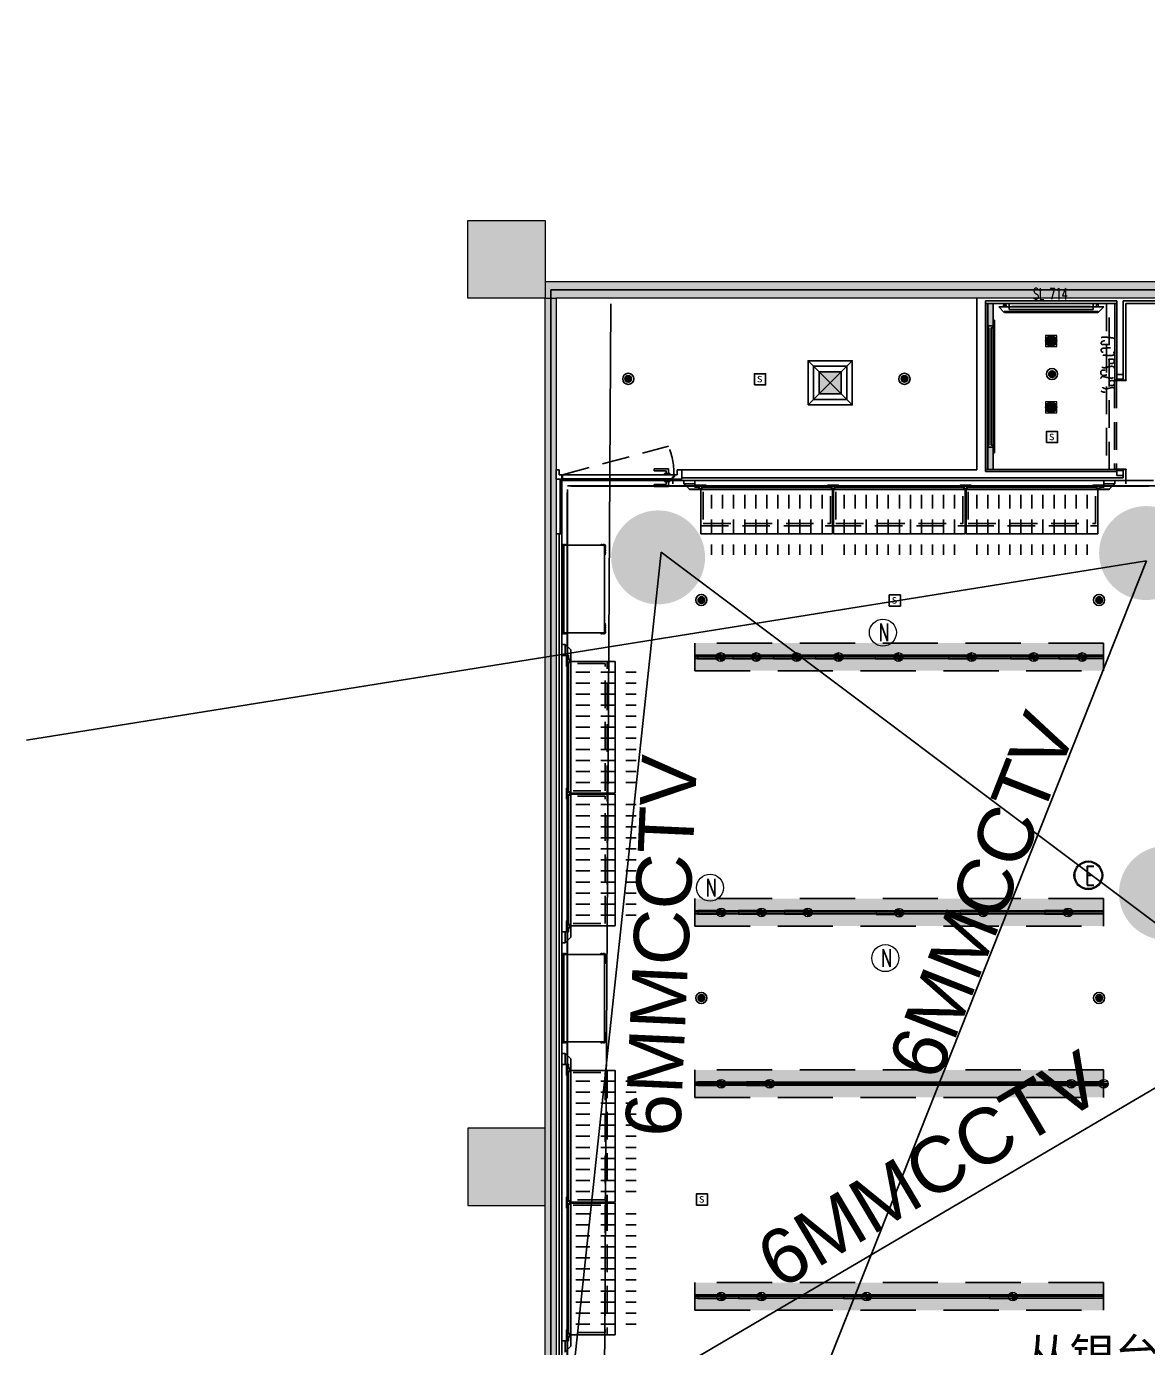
# Model space of a CAD drawing. Header units: millimetres. Extents: x 5896 to 6381, y 4295 to 4378.
# Drawn here: x 6129.25 to 6139.4, y 4301.72 to 4313.67 of the extents above; entities that cross this region are included whole.
import ezdxf

# ---------------------------------------------------------------- set-up
doc = ezdxf.new("R2010")
doc.units = ezdxf.units.MM
for name, pattern in [('DASHED', [0.75, 0.5, -0.25]), ('HIDDEN2', [0.1875, 0.125, -0.0625]), ('NASCOSTA', [0.375, 0.25, -0.125]), ('NASCOSTA2', [0.1875, 0.125, -0.0625]), ('PHANTOM2', [1.25, 0.625, -0.125, 0.125, -0.125, 0.125, -0.125]), ('PUNTO2', [0.125, 0, -0.125]), ('TRATTEGGIATA', [0.75, 0.5, -0.25])]:
    doc.linetypes.add(name, pattern=pattern)
for name, color, linetype in [('ax-arredo piani', 2, 'Continuous'), ('ax-arredo proiezioni', 1, 'NASCOSTA'), ('ax-arredo sez', 6, 'Continuous'), ('AX-proiez vestiti', 1, 'NASCOSTA2'), ('MERCHANDISING', 11, 'Continuous'), ('Pareti02', 3, 'Continuous'), ('piani-rossi', 1, 'Continuous'), ('proiezioni', 2, 'NASCOSTA'), ('sezioni 02', 3, 'Continuous'), ('tenda', 2, 'HIDDEN2'), ('Urban', 6, 'Continuous'), ('VITI', 1, 'Continuous'), ('消防', 5, 'Continuous')]:
    doc.layers.add(name, color=color, linetype=linetype)
for name, color, linetype, true_color in [('LD_beam', 7, 'DASHED', 0x7ec8c8), ('LD_track', 7, 'Continuous', 0x7ec8c8), ('PROIEZ-FASCIONE', 7, 'TRATTEGGIATA', 0xb4b08e)]:
    doc.layers.add(name, color=color, linetype=linetype, true_color=true_color)
doc.layers.add('LD_def-points', color=11, linetype='Continuous', lineweight=5, plot=False)
for name, color, linetype, lineweight, true_color in [('LD_light', 7, 'Continuous', 5, 0xf00000), ('LD_N', 7, 'Continuous', 9, 0x41c62a), ('R-HATCH', 7, 'Continuous', 9, 0xbababa), ('R-WALL', 7, 'Continuous', 9, 0xbababa)]:
    doc.layers.add(name, color=color, linetype=linetype, lineweight=lineweight, true_color=true_color)
doc.layers.add('R-BORDER', color=7, linetype='PHANTOM2', true_color=0xdb0000, plot=False)
doc.styles.add('SIMPLEX', font='SIMPLEX.SHX', dxfattribs={"width": 0.65})
doc.styles.get("Standard").update_dxf_attribs({"font": 'Arial.ttf'})
doc.styles.add('图签-仿宋', font='')
doc.styles.get('图签-仿宋').set_extended_font_data('FangSong_GB2312')

# ---------------------------------------------------------------- blocks, each defined once
blk = doc.blocks.new('sp')
at = {"layer": 'LD_light'}
h = blk.add_hatch(color=256, dxfattribs=at)
h.dxf.hatch_style = 1
h.paths.add_polyline_path([(-6562.9, 2775.3, 1), (-6552.9, 2775.3, 1)])
blk.add_lwpolyline([(-6562.9, 2770.3), (-6552.9, 2770.3), (-6552.9, 2780.3), (-6562.9, 2780.3)], close=True, dxfattribs=at)
blk.add_circle((-6557.9, 2775.3), 5, dxfattribs=at)
blk = doc.blocks.new('ioo')
at = {"layer": 'LD_light', "elevation": 0}
blk.add_lwpolyline([(-3045, 2505), (-3067, 2505), (-3067, 2493), (-3045, 2493)], close=True, dxfattribs=at)
at = {"layer": 'LD_light', "ltscale": 0.1}
for radius in [11, 10]:
    blk.add_arc((-3056, 2506, 0), radius, 359.7956, 180.2044, dxfattribs=at)
blk = doc.blocks.new('f')
at = {"layer": 'LD_light', "lineweight": 5, "ltscale": 0.5}
h = blk.add_hatch(color=256, dxfattribs=at)
h.dxf.hatch_style = 1
h.paths.add_polyline_path([(-4698.4, 3404.2, 0.414214), (-4702.4, 3400.2), (-4698.4, 3400.2)])
at = {"layer": 'LD_light', "lineweight": 5}
h = blk.add_hatch(color=256, dxfattribs=at)
h.dxf.hatch_style = 1
h.paths.add_polyline_path([(-4677.4, 3398.5), (-4677.4, 3401.8), (-4702.4, 3401.8), (-4702.4, 3398.5)])
at = {"layer": 'LD_light', "lineweight": 5, "ltscale": 0.5}
h = blk.add_hatch(color=256, dxfattribs=at)
h.dxf.hatch_style = 1
h.paths.add_polyline_path([(-4694.4, 3400.2), (-4698.4, 3400.2), (-4698.4, 3396.2, 0.414214)])
at = {"layer": 'LD_light', "lineweight": 5}
for p, q in [((-4702.4, 3400.2), (-4694.4, 3400.2)), ((-4698.4, 3404.2), (-4698.4, 3396.2))]:
    blk.add_line(p, q, dxfattribs=at)
blk.add_lwpolyline([(-4677.4, 3401.8), (-4702.4, 3401.8), (-4702.4, 3398.5), (-4677.4, 3398.5)], close=True, dxfattribs=at)
blk.add_circle((-4698.4, 3400.2), 4, dxfattribs=at)
blk.add_circle((-4698.4, 3400.2), 4, dxfattribs=at)
blk = doc.blocks.new('e')
at = {"layer": 'LD_light', "color": 160, "true_color": 0x1a53ff}
for radius in [8.4, 7.78]:
    blk.add_circle((0, 0), radius, dxfattribs=at)
at = {"layer": 'LD_light', "color": 160, "true_color": 0x1a53ff, "style": 'SIMPLEX', "width": 0.65}
blk.add_text('E', height=11.01, dxfattribs=at).set_placement((-2.02, -5.7))
blk = doc.blocks.new('notturna')
at = {"layer": 'LD_N'}
blk.add_circle((21.1399, -17.0434), 0.084, dxfattribs=at)
at = {"layer": 'LD_N', "style": 'SIMPLEX', "width": 0.65}
blk.add_text('N', height=0.1101, dxfattribs=at).set_placement((21.1144, -17.0975))
blk = doc.blocks.new('bullone fianco')
at = {"layer": 'VITI'}
for p, q in [((0, 0.008), (-0.003, 0.008)), ((-0.003, 0), (-0.003, 0.007)), ((0, 0.006), (-0.003, 0.006)), ((0, 0.001), (-0.003, 0.001)), ((0, -0.001), (0, 0.008)), ((0, 0.007), (0, 0.008)), ((0, 0), (0, 0.007)), ((0, 0.007), (0, 0.007)), ((0, 0), (0, -0.001)), ((0, 0), (0, 0)), ((0, -0.001), (-0.003, -0.001))]:
    blk.add_line(p, q, dxfattribs=at)
for centre, radius, start, end in [((-0.001, 0.007), 0.00209, 147.1328, 212.8672), ((0.005, 0.004), 0.00787, 163.2213, 196.7787), ((-0.001, 0), 0.00209, 147.1328, 212.8672)]:
    blk.add_arc(centre, radius, start, end, dxfattribs=at)
blk = doc.blocks.new('112')
at = {"layer": 'R-HATCH', "ltscale": 10000}
h = blk.add_hatch(color=253, dxfattribs=at)
h.dxf.hatch_style = 1
h.paths.add_polyline_path([(6103.731, 4414.014), (6104.431, 4414.014), (6104.431, 4414.714), (6103.731, 4414.714)])
h.paths.add_polyline_path([(6104.431, 4422.412), (6104.431, 4423.112), (6103.731, 4423.112), (6103.731, 4422.412)])
h.paths.add_polyline_path([(6095.331, 4422.414), (6095.331, 4423.114), (6096.031, 4423.114), (6096.031, 4422.414)])
h.paths.add_polyline_path([(6096.031, 4414.014), (6096.031, 4414.714), (6095.331, 4414.714), (6095.331, 4414.014)])
h.paths.add_polyline_path([(6096.031, 4405.613), (6096.031, 4406.313), (6095.331, 4406.313), (6095.331, 4405.613)])
h.paths.add_polyline_path([(6087.631, 4405.804), (6087.631, 4406.504), (6086.931, 4406.504), (6086.931, 4405.804)])
h.paths.add_polyline_path([(6086.931, 4414.714), (6087.631, 4414.714), (6087.631, 4414.014), (6086.931, 4414.014)])
h = blk.add_hatch(color=253, dxfattribs=at)
h.dxf.hatch_style = 1
h.paths.add_polyline_path([(6094.181, 4414.476), (6095.331, 4414.476), (6095.331, 4414.716), (6093.941, 4414.716), (6093.941, 4414.164), (6087.631, 4414.164), (6087.631, 4414.014), (6093.941, 4414.014), (6093.941, 4411.826), (6096.031, 4411.826), (6096.031, 4414.014), (6095.791, 4414.014), (6095.791, 4412.066), (6094.181, 4412.066)])
h = blk.add_hatch(color=253, dxfattribs=at)
h.dxf.hatch_style = 1
h.paths.add_polyline_path([(6087.631, 4402.189), (6087.631, 4414.014), (6087.731, 4414.014), (6087.731, 4402.189)])
at = {"layer": 'ax-arredo piani', "color": 253}
for p, q in [((6091.696, 4413.814), (6091.693, 4413.814)), ((6091.693, 4413.814), (6091.693, 4412.614)), ((6091.696, 4412.614), (6091.696, 4413.814)), ((6091.693, 4413.764), (6091.636, 4413.764)), ((6091.636, 4413.764), (6091.636, 4413.744)), ((6091.636, 4413.744), (6091.646, 4413.744)), ((6091.646, 4413.744), (6091.646, 4412.684)), ((6091.666, 4412.684), (6091.666, 4413.744)), ((6091.666, 4413.744), (6091.693, 4413.744)), ((6091.693, 4413.744), (6091.693, 4413.764)), ((6091.646, 4412.684), (6091.636, 4412.684)), ((6091.636, 4412.684), (6091.636, 4412.664)), ((6091.636, 4412.664), (6091.693, 4412.664)), ((6091.693, 4412.684), (6091.666, 4412.684)), ((6091.693, 4412.664), (6091.693, 4412.684)), ((6091.693, 4412.614), (6091.696, 4412.614))]:
    blk.add_line(p, q, dxfattribs=at)
at = {"layer": 'ax-arredo piani', "color": 253, "elevation": 0}
for points in [[(6090.232, 4411.881), (6089.04, 4411.881), (6089.04, 4412.281), (6090.232, 4412.281)], [(6091.432, 4411.881), (6090.24, 4411.881), (6090.24, 4412.281), (6091.432, 4412.281)], [(6092.632, 4411.881), (6091.44, 4411.881), (6091.44, 4412.281), (6092.632, 4412.281)], [(6088.167, 4410.985), (6088.167, 4410.985), (6088.167, 4411.777), (6088.167, 4411.777), (6088.167, 4411.777), (6087.798, 4411.777), (6087.798, 4410.985), (6088.167, 4410.985)], [(6088.17, 4411.692), (6088.167, 4411.692), (6088.167, 4411.741), (6088.17, 4411.741)], [(6088.17, 4411.07), (6088.167, 4411.07), (6088.167, 4411.021), (6088.17, 4411.021)], [(6088.263, 4410.727), (6088.263, 4409.535), (6087.863, 4409.535), (6087.863, 4410.727)], [(6088.263, 4409.527), (6088.263, 4408.335), (6087.863, 4408.335), (6087.863, 4409.527)], [(6088.167, 4407.285), (6088.167, 4407.285), (6088.167, 4408.077), (6088.167, 4408.077), (6088.167, 4408.077), (6087.798, 4408.077), (6087.798, 4407.285), (6088.167, 4407.285)], [(6088.17, 4407.992), (6088.167, 4407.992), (6088.167, 4408.041), (6088.17, 4408.041)], [(6088.17, 4407.37), (6088.167, 4407.37), (6088.167, 4407.321), (6088.17, 4407.321)], [(6088.263, 4405.835), (6088.263, 4407.027), (6087.863, 4407.027), (6087.863, 4405.835)], [(6088.263, 4404.635), (6088.263, 4405.827), (6087.863, 4405.827), (6087.863, 4404.635)]]:
    blk.add_lwpolyline(points, close=True, dxfattribs=at)
at = {"layer": 'ax-arredo proiezioni', "color": 253}
for p, q in [((6092.711, 4413.964), (6092.711, 4412.464)), ((6092.736, 4413.964), (6092.711, 4413.964)), ((6092.736, 4412.464), (6092.736, 4413.964)), ((6092.711, 4412.464), (6092.736, 4412.464))]:
    blk.add_line(p, q, dxfattribs=at)
at = {"layer": 'ax-arredo proiezioni', "color": 253, "elevation": 0}
for points in [[(6089.04, 4412.261), (6089.04, 4411.953), (6090.232, 4411.953), (6090.232, 4412.261)], [(6089.06, 4412.261), (6089.06, 4411.973), (6090.212, 4411.973), (6090.212, 4412.261)], [(6090.24, 4412.261), (6090.24, 4411.953), (6091.432, 4411.953), (6091.432, 4412.261)], [(6090.26, 4412.261), (6090.26, 4411.973), (6091.412, 4411.973), (6091.412, 4412.261)], [(6091.44, 4412.261), (6091.44, 4411.953), (6092.632, 4411.953), (6092.632, 4412.261)], [(6091.46, 4412.261), (6091.46, 4411.973), (6092.612, 4411.973), (6092.612, 4412.261)], [(6087.883, 4409.535), (6088.192, 4409.535), (6088.192, 4410.727), (6087.883, 4410.727)], [(6087.883, 4409.555), (6088.172, 4409.555), (6088.172, 4410.707), (6087.883, 4410.707)], [(6087.883, 4408.335), (6088.192, 4408.335), (6088.192, 4409.527), (6087.883, 4409.527)], [(6087.883, 4408.355), (6088.172, 4408.355), (6088.172, 4409.507), (6087.883, 4409.507)], [(6087.883, 4407.027), (6088.192, 4407.027), (6088.192, 4405.835), (6087.883, 4405.835)], [(6087.883, 4407.007), (6088.172, 4407.007), (6088.172, 4405.855), (6087.883, 4405.855)], [(6087.883, 4405.827), (6088.192, 4405.827), (6088.192, 4404.635), (6087.883, 4404.635)], [(6087.883, 4405.807), (6088.172, 4405.807), (6088.172, 4404.655), (6087.883, 4404.655)]]:
    blk.add_lwpolyline(points, dxfattribs=at)
at = {"layer": 'ax-arredo sez', "color": 253}
for p, q in [((6091.786, 4413.884), (6091.736, 4413.934)), ((6091.736, 4413.934), (6091.831, 4413.934)), ((6091.831, 4413.934), (6091.831, 4413.964)), ((6092.591, 4413.934), (6091.831, 4413.934)), ((6091.831, 4413.934), (6091.831, 4413.91)), ((6091.831, 4413.91), (6092.591, 4413.91)), ((6092.591, 4413.934), (6092.591, 4413.964)), ((6092.591, 4413.91), (6092.591, 4413.934)), ((6092.591, 4413.934), (6092.686, 4413.934)), ((6092.686, 4413.934), (6092.636, 4413.884)), ((6092.636, 4413.892), (6091.786, 4413.892)), ((6091.786, 4413.892), (6091.786, 4413.884)), ((6091.787, 4413.891), (6091.788, 4413.892)), ((6091.787, 4413.885), (6091.787, 4413.891)), ((6091.788, 4413.884), (6091.787, 4413.885)), ((6091.788, 4413.892), (6092.634, 4413.892)), ((6092.634, 4413.884), (6091.788, 4413.884)), ((6092.634, 4413.892), (6092.635, 4413.891)), ((6092.635, 4413.885), (6092.634, 4413.884)), ((6092.635, 4413.891), (6092.635, 4413.885)), ((6092.636, 4413.884), (6092.636, 4413.892)), ((6092.83, 4413.27), (6092.783, 4413.27)), ((6092.783, 4413.27), (6092.783, 4413.267)), ((6092.783, 4413.267), (6092.833, 4413.267)), ((6092.847, 4413.273), (6092.83, 4413.273)), ((6092.83, 4413.273), (6092.83, 4413.27)), ((6092.833, 4413.267), (6092.833, 4413.27)), ((6092.833, 4413.27), (6092.847, 4413.27)), ((6092.838, 4413.267), (6092.838, 4413.27)), ((6092.838, 4413.27), (6092.889, 4413.27)), ((6092.889, 4413.267), (6092.838, 4413.267)), ((6092.847, 4413.27), (6092.847, 4413.273)), ((6092.889, 4413.27), (6092.889, 4413.267)), ((6087.766, 4411.881), (6087.766, 4412.376)), ((6087.781, 4411.881), (6087.781, 4412.376)), ((6088.781, 4412.379), (6087.786, 4412.379)), ((6087.786, 4412.379), (6087.786, 4412.364)), ((6087.786, 4412.364), (6088.781, 4412.364)), ((6088.781, 4412.364), (6088.781, 4412.379)), ((6092.783, 4412.464), (6092.783, 4412.467)), ((6092.783, 4412.467), (6092.833, 4412.467)), ((6092.83, 4412.464), (6092.783, 4412.464)), ((6092.83, 4412.461), (6092.83, 4412.464)), ((6092.847, 4412.461), (6092.83, 4412.461)), ((6092.833, 4412.467), (6092.833, 4412.464)), ((6092.833, 4412.464), (6092.847, 4412.464)), ((6092.838, 4412.467), (6092.838, 4412.464)), ((6092.889, 4412.467), (6092.838, 4412.467)), ((6092.838, 4412.464), (6092.889, 4412.464)), ((6092.847, 4412.464), (6092.847, 4412.461)), ((6092.889, 4412.464), (6092.889, 4412.467))]:
    blk.add_line(p, q, dxfattribs=at)
at = {"layer": 'ax-arredo sez', "color": 253, "elevation": 0}
for points in [[(6088.886, 4412.334), (6088.936, 4412.284), (6089.032, 4412.284), (6089.032, 4412.288), (6089.021, 4412.288), (6089.021, 4412.303), (6088.986, 4412.303), (6088.986, 4412.334), (6088.886, 4412.334), (6088.886, 4412.334)], [(6090.221, 4412.288), (6090.221, 4412.303), (6089.051, 4412.303), (6089.051, 4412.288), (6089.04, 4412.288), (6089.04, 4412.284), (6090.232, 4412.284), (6090.232, 4412.288), (6090.221, 4412.288)], [(6091.421, 4412.288), (6091.421, 4412.303), (6090.251, 4412.303), (6090.251, 4412.288), (6090.24, 4412.288), (6090.24, 4412.284), (6091.432, 4412.284), (6091.432, 4412.288), (6091.421, 4412.288)], [(6092.621, 4412.288), (6092.621, 4412.303), (6091.451, 4412.303), (6091.451, 4412.288), (6091.44, 4412.288), (6091.44, 4412.284), (6092.632, 4412.284), (6092.632, 4412.288), (6092.621, 4412.288)], [(6092.786, 4412.334), (6092.736, 4412.284), (6092.64, 4412.284), (6092.64, 4412.288), (6092.651, 4412.288), (6092.651, 4412.303), (6092.686, 4412.303), (6092.686, 4412.334), (6092.786, 4412.334), (6092.786, 4412.334)], [(6087.784, 4411.741), (6087.781, 4411.741), (6087.781, 4411.781), (6087.821, 4411.781), (6087.821, 4411.778), (6087.784, 4411.778), (6087.784, 4411.741)], [(6088.168, 4411.741), (6088.171, 4411.741), (6088.171, 4411.781), (6088.131, 4411.781), (6088.131, 4411.778), (6088.168, 4411.778), (6088.168, 4411.741)], [(6087.784, 4411.021), (6087.781, 4411.021), (6087.781, 4410.981), (6087.821, 4410.981), (6087.821, 4410.984), (6087.784, 4410.984), (6087.784, 4411.021)], [(6088.168, 4411.021), (6088.171, 4411.021), (6088.171, 4410.981), (6088.131, 4410.981), (6088.131, 4410.984), (6088.168, 4410.984), (6088.168, 4411.021)], [(6087.811, 4410.881), (6087.861, 4410.831), (6087.861, 4410.735), (6087.857, 4410.735), (6087.857, 4410.746), (6087.842, 4410.746), (6087.842, 4410.781), (6087.811, 4410.781), (6087.811, 4410.881), (6087.811, 4410.881)], [(6087.857, 4410.716), (6087.842, 4410.716), (6087.842, 4409.546), (6087.857, 4409.546), (6087.857, 4409.535), (6087.861, 4409.535), (6087.861, 4410.727), (6087.857, 4410.727), (6087.857, 4410.716)], [(6087.857, 4409.516), (6087.842, 4409.516), (6087.842, 4408.346), (6087.857, 4408.346), (6087.857, 4408.335), (6087.861, 4408.335), (6087.861, 4409.527), (6087.857, 4409.527), (6087.857, 4409.516)], [(6087.811, 4408.181), (6087.861, 4408.231), (6087.861, 4408.327), (6087.857, 4408.327), (6087.857, 4408.316), (6087.842, 4408.316), (6087.842, 4408.281), (6087.811, 4408.281), (6087.811, 4408.181), (6087.811, 4408.181)], [(6087.784, 4408.041), (6087.781, 4408.041), (6087.781, 4408.081), (6087.821, 4408.081), (6087.821, 4408.078), (6087.784, 4408.078), (6087.784, 4408.041)], [(6088.168, 4408.041), (6088.171, 4408.041), (6088.171, 4408.081), (6088.131, 4408.081), (6088.131, 4408.078), (6088.168, 4408.078), (6088.168, 4408.041)], [(6087.784, 4407.321), (6087.781, 4407.321), (6087.781, 4407.281), (6087.821, 4407.281), (6087.821, 4407.284), (6087.784, 4407.284), (6087.784, 4407.321)], [(6088.168, 4407.321), (6088.171, 4407.321), (6088.171, 4407.281), (6088.131, 4407.281), (6088.131, 4407.284), (6088.168, 4407.284), (6088.168, 4407.321)], [(6087.811, 4407.181), (6087.861, 4407.131), (6087.861, 4407.035), (6087.857, 4407.035), (6087.857, 4407.046), (6087.842, 4407.046), (6087.842, 4407.081), (6087.811, 4407.081), (6087.811, 4407.181), (6087.811, 4407.181)], [(6087.857, 4405.846), (6087.842, 4405.846), (6087.842, 4407.016), (6087.857, 4407.016), (6087.857, 4407.027), (6087.861, 4407.027), (6087.861, 4405.835), (6087.857, 4405.835), (6087.857, 4405.846)], [(6087.857, 4404.646), (6087.842, 4404.646), (6087.842, 4405.816), (6087.857, 4405.816), (6087.857, 4405.827), (6087.861, 4405.827), (6087.861, 4404.635), (6087.857, 4404.635), (6087.857, 4404.646)], [(6087.811, 4404.481), (6087.861, 4404.531), (6087.861, 4404.627), (6087.857, 4404.627), (6087.857, 4404.616), (6087.842, 4404.616), (6087.842, 4404.581), (6087.811, 4404.581), (6087.811, 4404.481), (6087.811, 4404.481)]]:
    blk.add_lwpolyline(points, dxfattribs=at)
for points in [[(6088.936, 4412.284), (6089.032, 4412.284), (6089.032, 4412.283), (6088.936, 4412.283)], [(6088.986, 4412.318), (6089.086, 4412.318), (6089.086, 4412.321), (6088.986, 4412.321)], [(6088.986, 4412.318), (6089.021, 4412.318), (6089.021, 4412.303), (6088.986, 4412.303)], [(6089.021, 4412.288), (6089.051, 4412.288), (6089.051, 4412.318), (6089.021, 4412.318)], [(6089.024, 4412.291), (6089.048, 4412.291), (6089.048, 4412.315), (6089.024, 4412.315)], [(6090.232, 4412.284), (6089.04, 4412.284), (6089.04, 4412.283), (6090.232, 4412.283)], [(6089.051, 4412.303), (6089.086, 4412.303), (6089.086, 4412.318), (6089.051, 4412.318)], [(6090.186, 4412.318), (6090.286, 4412.318), (6090.286, 4412.321), (6090.186, 4412.321)], [(6090.186, 4412.318), (6090.221, 4412.318), (6090.221, 4412.303), (6090.186, 4412.303)], [(6090.221, 4412.288), (6090.251, 4412.288), (6090.251, 4412.318), (6090.221, 4412.318)], [(6090.224, 4412.291), (6090.248, 4412.291), (6090.248, 4412.315), (6090.224, 4412.315)], [(6091.432, 4412.284), (6090.24, 4412.284), (6090.24, 4412.283), (6091.432, 4412.283)], [(6090.251, 4412.303), (6090.286, 4412.303), (6090.286, 4412.318), (6090.251, 4412.318)], [(6091.386, 4412.318), (6091.486, 4412.318), (6091.486, 4412.321), (6091.386, 4412.321)], [(6091.386, 4412.318), (6091.421, 4412.318), (6091.421, 4412.303), (6091.386, 4412.303)], [(6091.421, 4412.288), (6091.451, 4412.288), (6091.451, 4412.318), (6091.421, 4412.318)], [(6091.424, 4412.291), (6091.448, 4412.291), (6091.448, 4412.315), (6091.424, 4412.315)], [(6092.632, 4412.284), (6091.44, 4412.284), (6091.44, 4412.283), (6092.632, 4412.283)], [(6091.451, 4412.303), (6091.486, 4412.303), (6091.486, 4412.318), (6091.451, 4412.318)], [(6092.586, 4412.318), (6092.686, 4412.318), (6092.686, 4412.321), (6092.586, 4412.321)], [(6092.586, 4412.318), (6092.621, 4412.318), (6092.621, 4412.303), (6092.586, 4412.303)], [(6092.621, 4412.288), (6092.651, 4412.288), (6092.651, 4412.318), (6092.621, 4412.318)], [(6092.624, 4412.291), (6092.648, 4412.291), (6092.648, 4412.315), (6092.624, 4412.315)], [(6092.736, 4412.284), (6092.64, 4412.284), (6092.64, 4412.283), (6092.736, 4412.283)], [(6092.651, 4412.303), (6092.686, 4412.303), (6092.686, 4412.318), (6092.651, 4412.318)], [(6087.797, 4410.984), (6087.784, 4410.984), (6087.784, 4411.778), (6087.797, 4411.778)], [(6087.861, 4410.831), (6087.861, 4410.735), (6087.862, 4410.735), (6087.862, 4410.831)], [(6087.827, 4410.681), (6087.827, 4410.781), (6087.824, 4410.781), (6087.824, 4410.681)], [(6087.827, 4410.681), (6087.827, 4410.781), (6087.824, 4410.781), (6087.824, 4410.681)], [(6087.842, 4410.746), (6087.842, 4410.781), (6087.827, 4410.781), (6087.827, 4410.746)], [(6087.842, 4410.746), (6087.842, 4410.781), (6087.827, 4410.781), (6087.827, 4410.746)], [(6087.857, 4410.716), (6087.857, 4410.746), (6087.827, 4410.746), (6087.827, 4410.716)], [(6087.857, 4410.716), (6087.857, 4410.746), (6087.827, 4410.746), (6087.827, 4410.716)], [(6087.827, 4410.681), (6087.827, 4410.716), (6087.842, 4410.716), (6087.842, 4410.681)], [(6087.827, 4410.681), (6087.827, 4410.716), (6087.842, 4410.716), (6087.842, 4410.681)], [(6087.854, 4410.719), (6087.854, 4410.743), (6087.83, 4410.743), (6087.83, 4410.719)], [(6087.854, 4410.719), (6087.854, 4410.743), (6087.83, 4410.743), (6087.83, 4410.719)], [(6087.861, 4410.727), (6087.861, 4409.535), (6087.862, 4409.535), (6087.862, 4410.727)], [(6087.827, 4409.481), (6087.827, 4409.581), (6087.824, 4409.581), (6087.824, 4409.481)], [(6087.842, 4409.546), (6087.842, 4409.581), (6087.827, 4409.581), (6087.827, 4409.546)], [(6087.857, 4409.516), (6087.857, 4409.546), (6087.827, 4409.546), (6087.827, 4409.516)], [(6087.827, 4409.481), (6087.827, 4409.516), (6087.842, 4409.516), (6087.842, 4409.481)], [(6087.854, 4409.519), (6087.854, 4409.543), (6087.83, 4409.543), (6087.83, 4409.519)], [(6087.861, 4409.527), (6087.861, 4408.335), (6087.862, 4408.335), (6087.862, 4409.527)], [(6087.827, 4408.281), (6087.827, 4408.381), (6087.824, 4408.381), (6087.824, 4408.281)], [(6087.842, 4408.346), (6087.842, 4408.381), (6087.827, 4408.381), (6087.827, 4408.346)], [(6087.857, 4408.316), (6087.857, 4408.346), (6087.827, 4408.346), (6087.827, 4408.316)], [(6087.827, 4408.281), (6087.827, 4408.316), (6087.842, 4408.316), (6087.842, 4408.281)], [(6087.854, 4408.319), (6087.854, 4408.343), (6087.83, 4408.343), (6087.83, 4408.319)], [(6087.861, 4408.231), (6087.861, 4408.327), (6087.862, 4408.327), (6087.862, 4408.231)], [(6087.797, 4407.284), (6087.784, 4407.284), (6087.784, 4408.078), (6087.797, 4408.078)], [(6087.861, 4407.131), (6087.861, 4407.035), (6087.862, 4407.035), (6087.862, 4407.131)], [(6087.827, 4407.081), (6087.827, 4406.981), (6087.824, 4406.981), (6087.824, 4407.081)], [(6087.827, 4407.081), (6087.827, 4407.046), (6087.842, 4407.046), (6087.842, 4407.081)], [(6087.857, 4407.046), (6087.857, 4407.016), (6087.827, 4407.016), (6087.827, 4407.046)], [(6087.842, 4407.016), (6087.842, 4406.981), (6087.827, 4406.981), (6087.827, 4407.016)], [(6087.854, 4407.043), (6087.854, 4407.019), (6087.83, 4407.019), (6087.83, 4407.043)], [(6087.861, 4405.835), (6087.861, 4407.027), (6087.862, 4407.027), (6087.862, 4405.835)], [(6087.827, 4405.881), (6087.827, 4405.781), (6087.824, 4405.781), (6087.824, 4405.881)], [(6087.827, 4405.881), (6087.827, 4405.846), (6087.842, 4405.846), (6087.842, 4405.881)], [(6087.857, 4405.846), (6087.857, 4405.816), (6087.827, 4405.816), (6087.827, 4405.846)], [(6087.842, 4405.816), (6087.842, 4405.781), (6087.827, 4405.781), (6087.827, 4405.816)], [(6087.854, 4405.843), (6087.854, 4405.819), (6087.83, 4405.819), (6087.83, 4405.843)], [(6087.861, 4404.635), (6087.861, 4405.827), (6087.862, 4405.827), (6087.862, 4404.635)], [(6087.827, 4404.681), (6087.827, 4404.581), (6087.824, 4404.581), (6087.824, 4404.681)], [(6087.827, 4404.681), (6087.827, 4404.581), (6087.824, 4404.581), (6087.824, 4404.681)], [(6087.827, 4404.681), (6087.827, 4404.646), (6087.842, 4404.646), (6087.842, 4404.681)], [(6087.827, 4404.681), (6087.827, 4404.646), (6087.842, 4404.646), (6087.842, 4404.681)], [(6087.857, 4404.646), (6087.857, 4404.616), (6087.827, 4404.616), (6087.827, 4404.646)], [(6087.857, 4404.646), (6087.857, 4404.616), (6087.827, 4404.616), (6087.827, 4404.646)], [(6087.842, 4404.616), (6087.842, 4404.581), (6087.827, 4404.581), (6087.827, 4404.616)], [(6087.842, 4404.616), (6087.842, 4404.581), (6087.827, 4404.581), (6087.827, 4404.616)], [(6087.854, 4404.643), (6087.854, 4404.619), (6087.83, 4404.619), (6087.83, 4404.643)], [(6087.854, 4404.643), (6087.854, 4404.619), (6087.83, 4404.619), (6087.83, 4404.643)], [(6087.861, 4404.531), (6087.861, 4404.627), (6087.862, 4404.627), (6087.862, 4404.531)]]:
    blk.add_lwpolyline(points, close=True, dxfattribs=at)
at = {"layer": 'AX-proiez vestiti', "color": 253}
for p, q in [((6089.136, 4412.235), (6089.136, 4411.69)), ((6089.236, 4412.235), (6089.236, 4411.69)), ((6089.336, 4412.235), (6089.336, 4411.69)), ((6089.436, 4412.235), (6089.436, 4411.69)), ((6089.536, 4412.235), (6089.536, 4411.69)), ((6089.636, 4412.235), (6089.636, 4411.69)), ((6089.736, 4412.235), (6089.736, 4411.69)), ((6089.836, 4412.235), (6089.836, 4411.69)), ((6089.936, 4412.235), (6089.936, 4411.69)), ((6090.036, 4412.235), (6090.036, 4411.69)), ((6090.136, 4412.235), (6090.136, 4411.69)), ((6090.336, 4412.235), (6090.336, 4411.69)), ((6090.436, 4412.235), (6090.436, 4411.69)), ((6090.536, 4412.235), (6090.536, 4411.69)), ((6090.636, 4412.235), (6090.636, 4411.69)), ((6090.736, 4412.235), (6090.736, 4411.69)), ((6090.836, 4412.235), (6090.836, 4411.69)), ((6090.936, 4412.235), (6090.936, 4411.69)), ((6091.036, 4412.235), (6091.036, 4411.69)), ((6091.136, 4412.235), (6091.136, 4411.69)), ((6091.236, 4412.235), (6091.236, 4411.69)), ((6091.336, 4412.235), (6091.336, 4411.69)), ((6091.536, 4412.235), (6091.536, 4411.69)), ((6091.636, 4412.235), (6091.636, 4411.69)), ((6091.736, 4412.235), (6091.736, 4411.69)), ((6091.836, 4412.235), (6091.836, 4411.69)), ((6091.936, 4412.235), (6091.936, 4411.69)), ((6092.036, 4412.235), (6092.036, 4411.69)), ((6092.136, 4412.235), (6092.136, 4411.69)), ((6092.236, 4412.235), (6092.236, 4411.69)), ((6092.336, 4412.235), (6092.336, 4411.69)), ((6092.436, 4412.235), (6092.436, 4411.69)), ((6092.536, 4412.235), (6092.536, 4411.69)), ((6087.909, 4410.631), (6088.454, 4410.631)), ((6087.909, 4410.531), (6088.454, 4410.531)), ((6087.909, 4410.431), (6088.454, 4410.431)), ((6087.909, 4410.331), (6088.454, 4410.331)), ((6087.909, 4410.231), (6088.454, 4410.231)), ((6087.909, 4410.131), (6088.454, 4410.131)), ((6087.909, 4410.031), (6088.454, 4410.031)), ((6087.909, 4409.931), (6088.454, 4409.931)), ((6087.909, 4409.831), (6088.454, 4409.831)), ((6087.909, 4409.731), (6088.454, 4409.731)), ((6087.909, 4409.631), (6088.454, 4409.631)), ((6087.909, 4409.431), (6088.454, 4409.431)), ((6087.909, 4409.331), (6088.454, 4409.331)), ((6087.909, 4409.231), (6088.454, 4409.231)), ((6087.909, 4409.131), (6088.454, 4409.131)), ((6087.909, 4409.031), (6088.454, 4409.031)), ((6087.909, 4408.931), (6088.454, 4408.931)), ((6087.909, 4408.831), (6088.454, 4408.831)), ((6087.909, 4408.731), (6088.454, 4408.731)), ((6087.909, 4408.631), (6088.454, 4408.631)), ((6087.909, 4408.531), (6088.454, 4408.531)), ((6087.909, 4408.431), (6088.454, 4408.431)), ((6087.909, 4406.931), (6088.454, 4406.931)), ((6087.909, 4406.831), (6088.454, 4406.831)), ((6087.909, 4406.731), (6088.454, 4406.731)), ((6087.909, 4406.631), (6088.454, 4406.631)), ((6087.909, 4406.531), (6088.454, 4406.531)), ((6087.909, 4406.431), (6088.454, 4406.431)), ((6087.909, 4406.331), (6088.454, 4406.331)), ((6087.909, 4406.231), (6088.454, 4406.231)), ((6087.909, 4406.131), (6088.454, 4406.131)), ((6087.909, 4406.031), (6088.454, 4406.031)), ((6087.909, 4405.931), (6088.454, 4405.931)), ((6087.909, 4405.731), (6088.454, 4405.731)), ((6087.909, 4405.631), (6088.454, 4405.631)), ((6087.909, 4405.531), (6088.454, 4405.531)), ((6087.909, 4405.431), (6088.454, 4405.431)), ((6087.909, 4405.331), (6088.454, 4405.331)), ((6087.909, 4405.231), (6088.454, 4405.231)), ((6087.909, 4405.131), (6088.454, 4405.131)), ((6087.909, 4405.031), (6088.454, 4405.031)), ((6087.909, 4404.931), (6088.454, 4404.931)), ((6087.909, 4404.831), (6088.454, 4404.831)), ((6087.909, 4404.731), (6088.454, 4404.731))]:
    blk.add_line(p, q, dxfattribs=at)
at = {"layer": 'DEFPOINTS', "color": 253}
for p, q in [((6088.786, 4412.334), (6088.786, 4412.364)), ((6088.886, 4412.334), (6088.886, 4412.364)), ((6088.986, 4412.334), (6088.986, 4412.364)), ((6092.686, 4412.334), (6092.686, 4412.364)), ((6092.786, 4412.334), (6092.786, 4412.364)), ((6092.886, 4412.334), (6092.886, 4412.364)), ((6087.811, 4410.981), (6087.781, 4410.981)), ((6087.811, 4410.881), (6087.781, 4410.881)), ((6087.811, 4410.781), (6087.781, 4410.781)), ((6087.811, 4408.281), (6087.781, 4408.281)), ((6087.811, 4408.181), (6087.781, 4408.181)), ((6087.811, 4408.081), (6087.781, 4408.081)), ((6087.811, 4407.281), (6087.781, 4407.281)), ((6087.811, 4407.181), (6087.781, 4407.181)), ((6087.811, 4407.081), (6087.781, 4407.081)), ((6087.811, 4404.581), (6087.781, 4404.581))]:
    blk.add_line(p, q, dxfattribs=at)
at = {"layer": 'Pareti02', "color": 253}
for p, q in [((6091.536, 4412.459), (6091.536, 4414.014)), ((6092.805, 4413.989), (6091.617, 4413.989)), ((6091.617, 4413.964), (6091.617, 4413.989)), ((6092.805, 4413.964), (6091.617, 4413.964)), ((6092.805, 4413.964), (6092.805, 4413.989)), ((6093.941, 4413.989), (6092.861, 4413.989)), ((6092.861, 4413.989), (6092.861, 4413.27)), ((6092.861, 4413.964), (6092.861, 4413.989)), ((6093.941, 4413.964), (6092.886, 4413.964)), ((6092.886, 4413.964), (6092.886, 4413.27)), ((6088.786, 4412.376), (6088.786, 4412.364)), ((6092.886, 4412.364), (6088.786, 4412.364)), ((6088.831, 4412.459), (6088.866, 4412.459)), ((6088.866, 4412.459), (6091.536, 4412.459)), ((6092.861, 4412.389), (6088.866, 4412.389)), ((6092.747, 4412.445), (6092.805, 4412.445)), ((6092.861, 4412.389), (6092.861, 4412.464)), ((6092.886, 4412.364), (6092.886, 4412.464)), ((6092.886, 4412.364), (6092.886, 4412.464)), ((6087.781, 4411.881), (6087.731, 4411.881)), ((6087.756, 4403.481), (6087.756, 4411.881)), ((6087.781, 4403.481), (6087.781, 4411.881))]:
    blk.add_line(p, q, dxfattribs=at)
at = {"layer": 'piani-rossi', "color": 253}
for p, q in [((6088.618, 4412.452), (6088.618, 4412.47)), ((6088.618, 4412.47), (6088.745, 4412.47)), ((6088.745, 4412.47), (6088.745, 4412.426)), ((6088.724, 4412.452), (6088.618, 4412.452)), ((6088.757, 4412.426), (6088.71, 4412.426)), ((6088.71, 4412.426), (6088.71, 4412.416)), ((6088.71, 4412.416), (6088.757, 4412.416)), ((6088.71, 4412.354), (6088.71, 4412.364)), ((6088.71, 4412.364), (6088.757, 4412.364)), ((6088.757, 4412.354), (6088.71, 4412.354)), ((6088.724, 4412.426), (6088.724, 4412.452)), ((6088.745, 4412.426), (6088.724, 4412.426)), ((6088.745, 4412.354), (6088.724, 4412.354)), ((6088.724, 4412.354), (6088.724, 4412.328)), ((6088.745, 4412.31), (6088.745, 4412.354)), ((6088.757, 4412.416), (6088.757, 4412.426)), ((6088.757, 4412.364), (6088.757, 4412.354)), ((6088.724, 4412.328), (6088.618, 4412.328)), ((6088.618, 4412.328), (6088.618, 4412.31)), ((6088.618, 4412.31), (6088.745, 4412.31))]:
    blk.add_line(p, q, dxfattribs=at)
at = {"layer": 'PROIEZ-FASCIONE', "color": 253}
for p, q in [((6087.831, 4403.531), (6087.831, 4412.314)), ((6087.831, 4412.314), (6093.841, 4412.314))]:
    blk.add_line(p, q, dxfattribs=at)
at = {"layer": 'proiezioni', "color": 253}
for p, q in [((6092.783, 4413.267), (6092.783, 4412.467)), ((6092.803, 4413.267), (6092.803, 4412.467)), ((6087.786, 4412.416), (6088.747, 4412.673)), ((6092.783, 4412.467), (6092.783, 4412.49)), ((6092.803, 4412.467), (6092.803, 4412.49)), ((6092.886, 4412.364), (6093.691, 4412.364))]:
    blk.add_line(p, q, dxfattribs=at)
blk.add_arc((6088.091, 4412.416), 0.705, 358.5368, 21.3369, dxfattribs=at)
at = {"layer": 'R-BORDER', "color": 253, "ltscale": 10000}
for p, q in [((6094.061, 4414.089), (6087.681, 4414.089)), ((6087.681, 4414.089), (6087.681, 4402.189))]:
    blk.add_line(p, q, dxfattribs=at)
at = {"layer": 'R-WALL', "color": 253, "ltscale": 10000}
for p, q in [((6086.931, 4414.714), (6087.631, 4414.714)), ((6086.931, 4414.014), (6086.931, 4414.714)), ((6087.631, 4414.714), (6087.631, 4414.014)), ((6087.631, 4414.164), (6093.941, 4414.164)), ((6087.631, 4414.014), (6086.931, 4414.014)), ((6087.631, 4402.189), (6087.631, 4414.014)), ((6087.631, 4414.014), (6087.731, 4414.014)), ((6093.941, 4414.014), (6087.731, 4414.014)), ((6087.731, 4414.014), (6087.731, 4402.189)), ((6087.631, 4406.504), (6086.931, 4406.504)), ((6086.931, 4406.504), (6086.931, 4405.804)), ((6087.631, 4405.804), (6087.631, 4406.504)), ((6086.931, 4405.804), (6087.631, 4405.804))]:
    blk.add_line(p, q, dxfattribs=at)
at = {"layer": 'sezioni 02', "color": 253}
for p, q in [((6092.805, 4413.323), (6092.805, 4413.28)), ((6092.861, 4413.323), (6092.805, 4413.323)), ((6092.861, 4413.28), (6092.861, 4413.323)), ((6092.805, 4413.28), (6092.861, 4413.28)), ((6087.756, 4412.459), (6087.731, 4412.459)), ((6087.731, 4412.459), (6087.731, 4412.376)), ((6087.731, 4412.376), (6087.781, 4412.376)), ((6087.756, 4412.416), (6087.756, 4412.459)), ((6087.781, 4412.416), (6087.756, 4412.416)), ((6087.781, 4412.376), (6087.781, 4412.416)), ((6088.796, 4412.416), (6087.786, 4412.416)), ((6087.786, 4412.416), (6087.786, 4412.379)), ((6087.786, 4412.379), (6088.781, 4412.379)), ((6088.781, 4412.379), (6088.783, 4412.398)), ((6088.781, 4412.379), (6088.781, 4412.379)), ((6088.783, 4412.398), (6088.796, 4412.398)), ((6088.786, 4412.376), (6088.788, 4412.396)), ((6088.866, 4412.376), (6088.786, 4412.376)), ((6088.786, 4412.376), (6088.786, 4412.376)), ((6088.786, 4412.376), (6088.786, 4412.376)), ((6088.788, 4412.396), (6088.801, 4412.396)), ((6088.796, 4412.398), (6088.796, 4412.416)), ((6088.801, 4412.396), (6088.801, 4412.416)), ((6088.801, 4412.416), (6088.826, 4412.416)), ((6088.826, 4412.416), (6088.826, 4412.459)), ((6088.826, 4412.459), (6088.866, 4412.459)), ((6088.866, 4412.459), (6088.866, 4412.376)), ((6092.805, 4412.41), (6092.805, 4412.454)), ((6092.805, 4412.454), (6092.861, 4412.454)), ((6092.861, 4412.41), (6092.805, 4412.41)), ((6092.861, 4412.454), (6092.861, 4412.41))]:
    blk.add_line(p, q, dxfattribs=at)
at = {"layer": 'tenda', "color": 253}
blk.add_spline([(6092.662, 4413.658), (6092.774, 4413.651), (6092.781, 4413.648), (6092.779, 4413.631), (6092.726, 4413.625), (6092.671, 4413.62), (6092.663, 4413.609), (6092.665, 4413.599), (6092.699, 4413.594), (6092.747, 4413.592), (6092.782, 4413.586), (6092.774, 4413.566), (6092.74, 4413.563), (6092.697, 4413.561), (6092.663, 4413.55), (6092.665, 4413.531), (6092.71, 4413.528), (6092.776, 4413.524), (6092.779, 4413.504), (6092.752, 4413.494), (6092.718, 4413.495), (6092.667, 4413.486), (6092.665, 4413.473), (6092.745, 4413.461), (6092.78, 4413.453), (6092.779, 4413.432), (6092.739, 4413.422), (6092.69, 4413.424), (6092.663, 4413.417), (6092.667, 4413.395), (6092.737, 4413.393), (6092.779, 4413.388), (6092.78, 4413.367), (6092.744, 4413.355), (6092.705, 4413.36), (6092.662, 4413.354), (6092.664, 4413.324), (6092.734, 4413.325), (6092.78, 4413.321), (6092.78, 4413.3), (6092.736, 4413.292), (6092.71, 4413.297), (6092.665, 4413.298), (6092.662, 4413.269), (6092.701, 4413.259), (6092.741, 4413.264), (6092.776, 4413.265), (6092.783, 4413.239), (6092.774, 4413.226), (6092.735, 4413.227), (6092.701, 4413.238), (6092.67, 4413.235), (6092.663, 4413.229), (6092.696, 4413.195), (6092.739, 4413.199), (6092.78, 4413.199), (6092.782, 4413.176), (6092.758, 4413.164), (6092.72, 4413.162), (6092.692, 4413.163), (6092.666, 4413.17), (6092.664, 4413.172)], degree=3, dxfattribs=at)
at = {"layer": 'Urban', "color": 253}
for p, q in [((6091.636, 4413.964), (6091.617, 4413.964)), ((6091.617, 4413.964), (6091.617, 4412.464)), ((6091.636, 4412.464), (6091.636, 4413.964)), ((6092.786, 4413.964), (6092.786, 4413.27)), ((6092.805, 4413.964), (6092.786, 4413.964)), ((6092.805, 4413.27), (6092.805, 4413.964)), ((6092.786, 4413.27), (6092.805, 4413.27)), ((6091.617, 4412.445), (6091.617, 4412.464)), ((6091.617, 4412.464), (6092.805, 4412.464)), ((6091.617, 4412.464), (6091.636, 4412.464)), ((6092.805, 4412.445), (6091.617, 4412.445)), ((6092.747, 4412.464), (6092.805, 4412.464)), ((6092.805, 4412.445), (6092.747, 4412.445)), ((6092.805, 4412.464), (6092.805, 4412.445)), ((6092.805, 4412.464), (6092.805, 4412.445))]:
    blk.add_line(p, q, dxfattribs=at)
at = {"layer": 'VITI', "color": 253, "elevation": 0}
for points in [[(6087.821, 4411.782), (6087.821, 4411.781), (6087.781, 4411.781), (6087.781, 4411.782)], [(6087.821, 4410.981), (6087.821, 4410.98), (6087.781, 4410.98), (6087.781, 4410.981)], [(6087.821, 4408.082), (6087.821, 4408.081), (6087.781, 4408.081), (6087.781, 4408.082)], [(6087.821, 4407.281), (6087.821, 4407.28), (6087.781, 4407.28), (6087.781, 4407.281)]]:
    blk.add_lwpolyline(points, close=True, dxfattribs=at)
for points in [[(6088.131, 4411.781), (6088.131, 4411.782), (6088.172, 4411.782), (6088.172, 4411.692), (6088.171, 4411.692), (6088.171, 4411.781), (6088.131, 4411.781)], [(6088.131, 4410.981), (6088.131, 4410.98), (6088.172, 4410.98), (6088.172, 4411.07), (6088.171, 4411.07), (6088.171, 4410.981), (6088.131, 4410.981)], [(6088.131, 4408.081), (6088.131, 4408.082), (6088.172, 4408.082), (6088.172, 4407.992), (6088.171, 4407.992), (6088.171, 4408.081), (6088.131, 4408.081)], [(6088.131, 4407.281), (6088.131, 4407.28), (6088.172, 4407.28), (6088.172, 4407.37), (6088.171, 4407.37), (6088.171, 4407.281), (6088.131, 4407.281)]]:
    blk.add_lwpolyline(points, dxfattribs=at)
at = {"layer": 'VITI', "color": 253}
for p, rotation in [((6087.787, 4411.782), 270), ((6087.807, 4411.782), 270), ((6088.172, 4411.055), 180), ((6087.814, 4410.98), 90), ((6088.145, 4410.98), 90), ((6088.165, 4410.98), 90), ((6088.172, 4411.035), 180), ((6088.172, 4411.015), 180), ((6088.172, 4410.995), 180), ((6087.787, 4408.082), 270), ((6087.807, 4408.082), 270), ((6088.172, 4407.355), 180), ((6088.172, 4407.335), 180), ((6087.814, 4407.28), 90), ((6088.145, 4407.28), 90), ((6088.165, 4407.28), 90), ((6088.172, 4407.315), 180), ((6088.172, 4407.295), 180)]:
    blk.add_blockref('bullone fianco', p, dxfattribs=dict(at, rotation=rotation))
at = {"layer": 'VITI', "color": 253, "xscale": -1}
for p, rotation in [((6088.145, 4411.782), 90), ((6088.165, 4411.782), 90), ((6087.787, 4410.98), 270), ((6088.145, 4408.082), 90), ((6088.165, 4408.082), 90), ((6087.787, 4407.28), 270)]:
    blk.add_blockref('bullone fianco', p, dxfattribs=dict(at, rotation=rotation))
for p in [(6088.172, 4411.768), (6088.172, 4411.748), (6088.172, 4411.728), (6088.172, 4411.708), (6088.172, 4408.068), (6088.172, 4408.048), (6088.172, 4408.028), (6088.172, 4408.008)]:
    blk.add_blockref('bullone fianco', p, dxfattribs=at)
blk = doc.blocks.new('A$C1A5804E3')
at = {"color": 6, "ltscale": 2}
blk.add_lwpolyline([(-699236, -432956), (-698936, -432956), (-698936, -432656), (-699236, -432656)], close=True, dxfattribs=at)
at = {"color": 6, "ltscale": 2, "style": '图签-仿宋'}
blk.add_text('s', height=232, dxfattribs=at).set_placement((-699174, -432889))
blk = doc.blocks.new('11111')
at = {"layer": 'MERCHANDISING'}
h = blk.add_hatch(color=3, dxfattribs=at)
h.dxf.hatch_style = 1
h.paths.add_polyline_path([(6091.19, 4317.243), (6091.39, 4317.243), (6091.39, 4317.443), (6091.19, 4317.443)])
at = {"layer": 'MERCHANDISING', "color": 0}
for p, q in [((6091.09, 4317.543), (6091.49, 4317.143)), ((6091.49, 4317.543), (6091.09, 4317.143))]:
    blk.add_line(p, q, dxfattribs=at)
for points in [[(6091.09, 4317.143), (6091.49, 4317.143), (6091.49, 4317.543), (6091.09, 4317.543)], [(6091.14, 4317.193), (6091.44, 4317.193), (6091.44, 4317.493), (6091.14, 4317.493)]]:
    blk.add_lwpolyline(points, close=True, dxfattribs=at)
at = {"layer": 'MERCHANDISING'}
blk.add_lwpolyline([(6091.19, 4317.243), (6091.39, 4317.243), (6091.39, 4317.443), (6091.19, 4317.443)], close=True, dxfattribs=at)

msp = doc.modelspace()

# ---------------------------------------------------------------- hatches: boundary and pattern name
at = {"layer": 'LD_light'}
h = msp.add_hatch(color=256, dxfattribs=at)
h.dxf.hatch_style = 1
h.paths.add_polyline_path([(6138.17, 4311.139), (6138.884, 4311.139), (6138.884, 4311.134), (6138.17, 4311.134)])
h = msp.add_hatch(color=256, dxfattribs=at)
h.dxf.hatch_style = 1
h.paths.add_polyline_path([(6134.145, 4308.638), (6134.145, 4309.451), (6134.15, 4309.451), (6134.15, 4308.638)])
h = msp.add_hatch(color=256, dxfattribs=at)
h.dxf.hatch_style = 1
h.paths.add_polyline_path([(6134.179, 4309.509), (6135.487, 4309.509), (6135.487, 4309.514), (6134.179, 4309.514)])
h = msp.add_hatch(color=256, dxfattribs=at)
h.dxf.hatch_style = 1
h.paths.add_polyline_path([(6135.487, 4309.509), (6136.795, 4309.509), (6136.795, 4309.514), (6135.487, 4309.514)])
h = msp.add_hatch(color=256, dxfattribs=at)
h.dxf.hatch_style = 1
h.paths.add_polyline_path([(6136.795, 4309.509), (6138.103, 4309.509), (6138.103, 4309.514), (6136.795, 4309.514)])
h = msp.add_hatch(color=256, dxfattribs=at)
h.dxf.hatch_style = 1
h.paths.add_polyline_path([(6138.103, 4309.509), (6139.411, 4309.509), (6139.411, 4309.514), (6138.103, 4309.514)])
h = msp.add_hatch(color=256, dxfattribs=at)
h.dxf.hatch_style = 1
h.paths.add_polyline_path([(6134.145, 4307.33), (6134.145, 4308.638), (6134.15, 4308.638), (6134.15, 4307.33)])
h = msp.add_hatch(color=256, dxfattribs=at)
h.dxf.hatch_style = 1
h.paths.add_polyline_path([(6134.145, 4306.022), (6134.145, 4307.33), (6134.15, 4307.33), (6134.15, 4306.022)])
h = msp.add_hatch(color=256, dxfattribs=at)
h.dxf.hatch_style = 1
h.paths.add_polyline_path([(6134.145, 4304.714), (6134.145, 4306.022), (6134.15, 4306.022), (6134.15, 4304.714)])
h = msp.add_hatch(color=256, dxfattribs=at)
h.dxf.hatch_style = 1
h.paths.add_polyline_path([(6134.145, 4303.406), (6134.145, 4304.714), (6134.15, 4304.714), (6134.15, 4303.406)])
h = msp.add_hatch(color=256, dxfattribs=at)
h.dxf.hatch_style = 1
h.paths.add_polyline_path([(6134.145, 4302.098), (6134.145, 4303.406), (6134.15, 4303.406), (6134.15, 4302.098)])
h = msp.add_hatch(color=256, dxfattribs=at)
h.dxf.hatch_style = 1
h.paths.add_polyline_path([(6134.145, 4300.79), (6134.145, 4302.098), (6134.15, 4302.098), (6134.15, 4300.79)])
at = {"layer": 'MERCHANDISING'}
h = msp.add_hatch(color=3, dxfattribs=at)
h.dxf.hatch_style = 1
h.paths.add_polyline_path([(6137.952, 4309.662), (6138.002, 4309.662), (6138.002, 4311.162), (6137.952, 4311.162)])
h = msp.add_hatch(color=1, dxfattribs=at)
h.dxf.hatch_style = 1
h.paths.add_polyline_path([(6139.811, 4308.905, 1), (6138.961, 4308.905, 1)])
h = msp.add_hatch(color=1, dxfattribs=at)
h.dxf.hatch_style = 1
h.paths.add_polyline_path([(6135.395, 4308.866, 1), (6134.545, 4308.866, 1)])
h = msp.add_hatch(color=3, dxfattribs=at)
h.dxf.hatch_style = 1
h.paths.add_polyline_path([(6135.302, 4308.09), (6135.302, 4307.84), (6139.002, 4307.84), (6139.002, 4308.09)])
h = msp.add_hatch(color=1, dxfattribs=at)
h.dxf.hatch_style = 1
h.paths.add_polyline_path([(6139.992, 4305.83, 1), (6139.141, 4305.83, 1)])
h = msp.add_hatch(color=3, dxfattribs=at)
h.dxf.hatch_style = 1
h.paths.add_polyline_path([(6135.302, 4305.78), (6135.302, 4305.53), (6139.002, 4305.53), (6139.002, 4305.78)])
h = msp.add_hatch(color=3, dxfattribs=at)
h.dxf.hatch_style = 1
h.paths.add_polyline_path([(6135.302, 4304.23), (6135.302, 4303.98), (6139.002, 4303.98), (6139.002, 4304.23)])
h = msp.add_hatch(color=3, dxfattribs=at)
h.dxf.hatch_style = 1
h.paths.add_polyline_path([(6135.302, 4302.305), (6135.302, 4302.055), (6139.002, 4302.055), (6139.002, 4302.305)])
at = {"layer": '消防', "ltscale": 2}
for points in [[(6138.565, 4310.524, 1), (6138.505, 4310.524, 1)], [(6134.729, 4310.481, 1), (6134.668, 4310.481, 1)], [(6137.229, 4310.481, 1), (6137.168, 4310.481, 1)], [(6135.391, 4308.48, 1), (6135.33, 4308.48, 1)], [(6138.991, 4308.48, 1), (6138.93, 4308.48, 1)], [(6135.391, 4304.88, 1), (6135.33, 4304.88, 1)], [(6138.991, 4304.88, 1), (6138.93, 4304.88, 1)]]:
    msp.add_hatch(color=6, dxfattribs=at).paths.add_polyline_path(points)

# ---------------------------------------------------------------- linework, layer by layer
at = {"layer": 'LD_beam', "elevation": 0}
for points in [[(6135.302, 4308.09), (6135.302, 4307.84), (6139.002, 4307.84), (6139.002, 4308.09)], [(6135.302, 4305.78), (6135.302, 4305.53), (6139.002, 4305.53), (6139.002, 4305.78)], [(6135.302, 4304.23), (6135.302, 4303.98), (6139.002, 4303.98), (6139.002, 4304.23)], [(6135.302, 4302.305), (6135.302, 4302.055), (6139.002, 4302.055), (6139.002, 4302.305)]]:
    msp.add_lwpolyline(points, close=True, dxfattribs=at)
at = {"layer": 'LD_def-points'}
for p, q in [((6139.002, 4307.965), (6135.302, 4307.965)), ((6139.002, 4305.655), (6135.302, 4305.655)), ((6139.002, 4304.105), (6135.302, 4304.105)), ((6139.002, 4302.18), (6135.302, 4302.18))]:
    msp.add_line(p, q, dxfattribs=at)
at = {"layer": 'LD_light', "elevation": 0}
for points in [[(6138.17, 4311.139), (6138.884, 4311.139), (6138.884, 4311.134), (6138.17, 4311.134)], [(6134.145, 4308.638), (6134.145, 4309.451), (6134.15, 4309.451), (6134.15, 4308.638)], [(6134.179, 4309.509), (6135.487, 4309.509), (6135.487, 4309.514), (6134.179, 4309.514)], [(6135.487, 4309.509), (6136.795, 4309.509), (6136.795, 4309.514), (6135.487, 4309.514)], [(6136.795, 4309.509), (6138.103, 4309.509), (6138.103, 4309.514), (6136.795, 4309.514)], [(6138.103, 4309.509), (6139.411, 4309.509), (6139.411, 4309.514), (6138.103, 4309.514)], [(6134.145, 4307.33), (6134.145, 4308.638), (6134.15, 4308.638), (6134.15, 4307.33)], [(6134.145, 4306.022), (6134.145, 4307.33), (6134.15, 4307.33), (6134.15, 4306.022)], [(6134.145, 4304.714), (6134.145, 4306.022), (6134.15, 4306.022), (6134.15, 4304.714)], [(6134.145, 4303.406), (6134.145, 4304.714), (6134.15, 4304.714), (6134.15, 4303.406)], [(6134.145, 4302.098), (6134.145, 4303.406), (6134.15, 4303.406), (6134.15, 4302.098)], [(6134.145, 4300.79), (6134.145, 4302.098), (6134.15, 4302.098), (6134.15, 4300.79)]]:
    msp.add_lwpolyline(points, close=True, dxfattribs=at)
at = {"layer": 'LD_track'}
for p, q in [((6139.002, 4307.98), (6135.302, 4307.98)), ((6139.002, 4307.95), (6135.302, 4307.95)), ((6139.002, 4305.67), (6135.302, 4305.67)), ((6139.002, 4305.64), (6135.302, 4305.64)), ((6139.002, 4304.12), (6135.302, 4304.12)), ((6139.002, 4304.09), (6135.302, 4304.09)), ((6139.002, 4302.195), (6135.302, 4302.195)), ((6139.002, 4302.165), (6135.302, 4302.165))]:
    msp.add_line(p, q, dxfattribs=at)
at = {"layer": 'MERCHANDISING'}
for p, q in [((6134.542, 4311.16), (6134.483, 4301.14)), ((6134.997, 4308.913), (6133.904, 4298.705)), ((6143.014, 4302.903), (6134.997, 4308.913)), ((6139.389, 4308.834), (6129.251, 4307.213)), ((6135.691, 4299.522), (6139.389, 4308.834)), ((6134.483, 4301.14), (6143.337, 4306.337))]:
    msp.add_line(p, q, dxfattribs=at)
at = {"layer": 'MERCHANDISING', "elevation": 0}
msp.add_lwpolyline([(6137.952, 4309.662), (6138.002, 4309.662), (6138.002, 4311.162), (6137.952, 4311.162)], close=True, dxfattribs=at)
at = {"layer": '消防', "color": 6, "ltscale": 2}
for centre, radius in [((6134.699, 4310.481), 0.0504), ((6137.199, 4310.481), 0.0504), ((6138.535, 4310.524), 0.0504), ((6138.535, 4310.524), 0.0302), ((6134.699, 4310.481), 0.0302), ((6137.199, 4310.481), 0.0302), ((6135.361, 4308.48), 0.0504), ((6135.361, 4308.48), 0.0302), ((6138.961, 4308.48), 0.0504), ((6138.961, 4308.48), 0.0302), ((6135.361, 4304.88), 0.0504), ((6135.361, 4304.88), 0.0302), ((6138.961, 4304.88), 0.0504), ((6138.961, 4304.88), 0.0302)]:
    msp.add_circle(centre, radius, dxfattribs=at)

# ---------------------------------------------------------------- block references
msp.add_blockref('112', (46.317, -102.802))
at = {"layer": 'LD_light', "yscale": 0.001, "zscale": 0.001}
for p, xscale in [((6135.052, 4308.642), -0.001), ((6142.002, 4308.642), 0.001)]:
    msp.add_blockref('ioo', p, dxfattribs=dict(at, xscale=xscale))
at = {"layer": 'LD_light', "xscale": 0.01, "yscale": 0.01, "zscale": 0.01}
for name, p, rotation in [('sp', (6110.774, 4245.245), 270), ('sp', (6110.774, 4244.645), 270), ('f', (6088.552, 4341.966), 180), ('f', (6088.873, 4341.966), 180), ('f', (6089.239, 4341.966), 180), ('f', (6089.619, 4341.966), 180), ('f', (6090.161, 4341.966), 180), ('f', (6090.823, 4341.966), 180), ('f', (6091.385, 4341.966), 180), ('f', (6091.823, 4341.966), 180), ('f', (6088.556, 4339.656), 180), ('f', (6088.922, 4339.656), 180), ('f', (6089.34, 4339.656), 180), ('f', (6090.168, 4339.653), 180), ('f', (6090.928, 4339.656), 180), ('f', (6091.696, 4339.656), 180), ('f', (6088.556, 4338.106), 180), ('f', (6088.995, 4338.106), 180), ('f', (6091.725, 4338.106), 180), ('f', (6092.018, 4338.106), 180), ('f', (6088.556, 4336.181), 180), ('f', (6088.922, 4336.181), 180), ('f', (6089.873, 4336.181), 180), ('f', (6091.196, 4336.181), 180)]:
    msp.add_blockref(name, p, dxfattribs=dict(at, rotation=rotation))
at = {"layer": 'LD_light', "linetype": 'PUNTO2', "xscale": 0.0154948959566415, "yscale": 0.0154948959566415, "zscale": 0.0154948959566415}
msp.add_blockref('e', (6138.864, 4305.99, 0), dxfattribs=at)
at = {"layer": 'LD_N', "xscale": 1.454545454545455, "yscale": 1.454545454545455, "zscale": 1.454545454545455}
for p in [(6106.255, 4332.976, 0), (6104.691, 4330.668, 0), (6106.277, 4330.031, 0)]:
    msp.add_blockref('notturna', p, dxfattribs=at)
at = {"layer": 'MERCHANDISING'}
msp.add_blockref('11111', (45.237, -6.898), dxfattribs=at)
at = {"layer": '消防', "color": 5, "ltscale": 2, "xscale": 0.000336, "yscale": 0.000336, "zscale": 0.000336}
for p in [(6370.785, 4455.9), (6373.428, 4455.377), (6372.005, 4453.899), (6370.26, 4448.48)]:
    msp.add_blockref('A$C1A5804E3', p, dxfattribs=at)

# ---------------------------------------------------------------- texts
at = {"layer": 'LD_light', "lineweight": 30, "insert": (6138.362, 4311.25), "char_height": 0.1, "width": 1.24955, "attachment_point": 4, "style": 'SIMPLEX'}
msp.add_mtext('SL 714', dxfattribs=at)
at = {"layer": 'MERCHANDISING', "color": 1, "char_height": 0.5}
for insert, attachment_point, rotation in [((6137.508, 4304.105), 7, 68.5818), ((6134.824, 4307.088), 3, 87.4187), ((6135.812, 4302.663), 1, 30.6975)]:
    msp.add_mtext_dynamic_manual_height_columns('6MMCCTV', width=5.8863, gutter_width=12.5, heights=[0], dxfattribs=dict(at, insert=insert, attachment_point=attachment_point, rotation=rotation))
at = {"layer": 'MERCHANDISING', "color": 5, "insert": (6138.285, 4301.799), "char_height": 0.3, "attachment_point": 1}
msp.add_mtext_dynamic_manual_height_columns('{\\fArial Unicode MS|b0|i0|c134|p0;从银台到机柜}', width=1.38176, gutter_width=12.5, heights=[0], dxfattribs=at)

doc.saveas('drawing.dxf')
